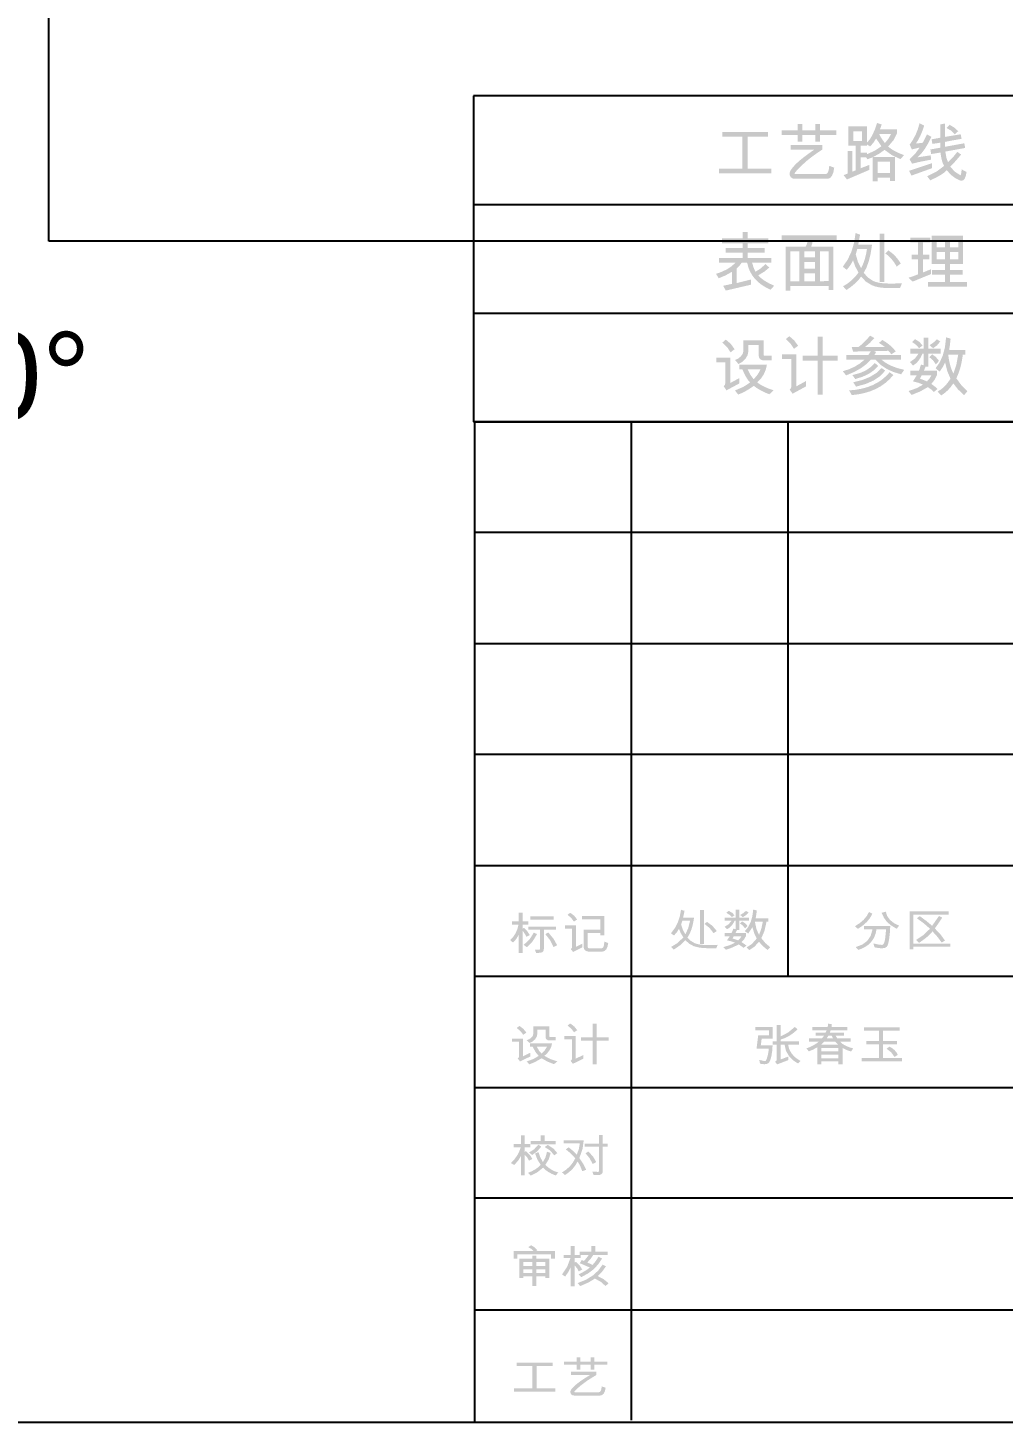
# Model space of a CAD drawing. Extents: x 3 to 592, y 5 to 207.
# Drawn here: x 159.9 to 197.2, y 5.2 to 58.6 of the extents above; entities that cross this region are included whole.
import ezdxf

# ---------------------------------------------------------------- set-up
doc = ezdxf.new("R2010")
doc.units = 0
doc.layers.get('0').update_dxf_attribs({"linetype": 'CONTINUOUS'})
picture_1 = doc.add_image_def('image3.jpg', size_in_pixel=(600, 560))

msp = doc.modelspace()

# ---------------------------------------------------------------- hatches: boundary and pattern name
h = msp.add_hatch(color=7)
h.dxf.hatch_style = 2
h.paths.add_polyline_path([(188.353863, 53.055022), (186.344132, 53.055022), (186.344132, 53.234718), (187.242062, 53.234718), (187.242062, 54.459518), (186.474219, 54.459518), (186.474219, 54.639214), (188.219918, 54.639214), (188.219918, 54.459518), (187.452075, 54.459518), (187.452075, 53.234718), (188.353863, 53.234718)])
h = msp.add_hatch(color=7)
h.paths.add_polyline_path([(190.847561, 54.530625), (190.220278, 54.530625), (190.220278, 54.269349), (190.03507, 54.269349), (190.03507, 54.530625), (189.541732, 54.530625), (189.541732, 54.269349), (189.355973, 54.269349), (189.355973, 54.530625), (188.747982, 54.530625), (188.747982, 54.702053), (189.355973, 54.702053), (189.355973, 54.94569), (189.541732, 54.94569), (189.541732, 54.702053), (190.03507, 54.702053), (190.03507, 54.94569), (190.220278, 54.94569), (190.220278, 54.702053), (190.847561, 54.702053)])
h.paths.add_polyline_path([(190.763225, 53.274405), (190.726862, 53.08856), (190.672412, 52.955941), (190.599979, 52.876445), (190.509666, 52.84997), (189.238012, 52.84997), (189.160153, 52.864715), (189.101311, 52.908398), (189.06438, 52.973166), (189.052253, 53.051163), (189.066722, 53.118558), (189.110131, 53.20006), (189.182478, 53.295722), (189.283763, 53.405595), (189.415237, 53.528283), (189.578181, 53.662392), (189.772648, 53.807973), (189.99869, 53.965078), (189.089736, 53.967834), (189.089736, 54.148633), (190.312331, 54.148633), (190.312331, 53.972795), (190.083723, 53.820651), (189.878318, 53.670936), (189.696167, 53.523598), (189.537322, 53.378585), (189.408226, 53.250221), (189.316078, 53.152862), (189.260828, 53.08651), (189.242422, 53.051163), (189.261715, 53.029666), (190.440213, 53.029666), (190.488574, 53.049518), (190.52696, 53.10911), (190.555322, 53.208492), (190.573607, 53.347717)])
h = msp.add_hatch(color=7)
h.paths.add_polyline_path([(193.437722, 53.755616), (193.297713, 53.604583), (192.979662, 53.748382), (192.689723, 53.957912), (192.478469, 53.807017), (192.244892, 53.681753), (193.094866, 53.681753), (193.094866, 52.762878), (192.90194, 52.762878), (192.90194, 52.89076), (192.430651, 52.89076), (192.430651, 52.755712), (192.237726, 52.755712), (192.237726, 53.677344), (192.160005, 53.643789), (192.032674, 53.597418), (191.985821, 53.666319), (191.773603, 53.666319), (191.773603, 53.251254), (191.974521, 53.331043), (192.107639, 53.380239), (192.107639, 53.190069), (191.250499, 52.824614), (191.118759, 52.989978), (191.271997, 53.046753), (191.271997, 53.91602), (191.457756, 53.91602), (191.457756, 53.123924), (191.588946, 53.175738), (191.588946, 54.118316), (191.306723, 54.118316), (191.306723, 54.852535), (192.013381, 54.852535), (192.013381, 54.22911), (192.12396, 54.359447), (192.225806, 54.529729), (192.318867, 54.740009), (192.403091, 54.990339), (192.576723, 54.928602), (192.55309, 54.846816), (192.514987, 54.748906), (193.165973, 54.748906), (193.165973, 54.595668), (193.032785, 54.328605), (192.826424, 54.084692), (192.94186, 53.994051), (193.082257, 53.908992), (193.247561, 53.829514)])
h.paths.add_polyline_path([(191.827622, 54.299115), (191.827622, 54.671736), (191.492483, 54.671736), (191.492483, 54.299115)])
h.paths.add_polyline_path([(192.942179, 54.568108), (192.480261, 54.568108), (192.564597, 54.409358), (192.701849, 54.217535), (192.83545, 54.380419)])
h.paths.add_polyline_path([(192.569558, 54.094062), (192.36671, 54.393372), (192.252953, 54.217328), (192.136302, 54.089653), (192.013381, 54.16572), (192.013381, 54.118316), (191.773603, 54.118316), (191.773603, 53.847118), (192.013381, 53.847118), (192.013381, 53.788138), (192.318135, 53.926631)])
h.paths.add_polyline_path([(192.90194, 53.071558), (192.90194, 53.500955), (192.430651, 53.500955), (192.430651, 53.071558)])
h = msp.add_hatch(color=7)
h.paths.add_polyline_path([(194.482826, 54.457313), (194.363143, 54.211962), (194.235606, 53.999322), (194.100214, 53.819445), (193.956966, 53.672383), (194.460226, 53.748451), (194.464636, 53.580881), (194.084986, 53.508603), (193.739236, 53.427643), (193.648286, 53.604583), (193.859608, 53.804399), (194.03579, 54.047209), (193.734275, 53.972795), (193.651042, 54.158003), (193.777632, 54.346312), (193.882828, 54.544957), (193.966527, 54.753936), (194.028624, 54.973251), (194.115716, 54.930807), (194.207769, 54.888915), (194.136955, 54.679022), (194.060044, 54.494245), (193.976931, 54.334685), (193.887513, 54.200447), (193.996241, 54.211092), (194.076856, 54.219877), (194.129359, 54.226802), (194.15375, 54.231866), (194.250006, 54.415903), (194.311949, 54.551571)])
h.paths.add_polyline_path([(195.831098, 53.106836), (195.798783, 52.959661), (195.757787, 52.855482), (195.705215, 52.79347), (195.638173, 52.772799), (195.542951, 52.798775), (195.395638, 52.876428), (195.227931, 53.003414), (195.072626, 53.177943), (194.969695, 53.084288), (194.829609, 52.988462), (194.652419, 52.890363), (194.438177, 52.789887), (194.322422, 52.948637), (194.678783, 53.122683), (194.968998, 53.340551), (194.922584, 53.43958), (194.884179, 53.558143), (194.853733, 53.696343), (194.831194, 53.854284), (194.47566, 53.797509), (194.445343, 53.972795), (194.820721, 54.040043), (194.820721, 54.231866), (194.522513, 54.186115), (194.489992, 54.360851), (194.820721, 54.422036), (194.820721, 54.931359), (194.941781, 54.954234), (195.008685, 54.96388), (195.008685, 54.455109), (195.604549, 54.553776), (195.638173, 54.380143), (195.298004, 54.320199), (195.008685, 54.264388), (195.008685, 54.076424), (195.744006, 54.209818), (195.776528, 54.030673), (195.015851, 53.891766), (195.060982, 53.651161), (195.117275, 53.486623), (195.319364, 53.685819), (195.475565, 53.87964), (195.621085, 53.778216), (195.490542, 53.623497), (195.377517, 53.495029), (195.281959, 53.392813), (195.203815, 53.316849), (195.376759, 53.122614), (195.601793, 52.980056), (195.629491, 53.080998), (195.643134, 53.210464)])
h.paths.add_polyline_path([(195.510291, 54.674492), (195.381307, 54.551571), (195.234615, 54.695025), (195.067665, 54.794657), (195.17846, 54.919232), (195.353677, 54.815052)])
h.paths.add_polyline_path([(194.51204, 53.257318), (193.722149, 52.972891), (193.704441, 53.005481), (193.676398, 53.055022), (193.625686, 53.153689), (194.51204, 53.449141)])
h = msp.add_hatch(color=7)
h.dxf.hatch_style = 2
h.paths.add_polyline_path([(188.462453, 48.752654), (188.323546, 48.599416), (188.14423, 48.686983), (187.984144, 48.78639), (187.843295, 48.897644), (187.721688, 49.020751), (187.619331, 49.155718), (187.53623, 49.302552), (187.472391, 49.461258), (187.427821, 49.631843), (187.21836, 49.631843), (187.139812, 49.525527), (187.029844, 49.414664), (187.029844, 48.856283), (187.572791, 48.990228), (187.572791, 48.792342), (186.610369, 48.566895), (186.508946, 48.750449), (186.84188, 48.823761), (186.84188, 49.283474), (186.580673, 49.138298), (186.338069, 49.039837), (186.236645, 49.207407), (186.46062, 49.287212), (186.658807, 49.384485), (186.83126, 49.499327), (186.97803, 49.631843), (186.344132, 49.631843), (186.344132, 49.812641), (187.256945, 49.812641), (187.256945, 50.014937), (186.605408, 50.014937), (186.605408, 50.194633), (187.256945, 50.194633), (187.256945, 50.383149), (186.459887, 50.383149), (186.459887, 50.562294), (187.256945, 50.562294), (187.256945, 50.814751), (187.452075, 50.814751), (187.452075, 50.562294), (188.237006, 50.562294), (188.237006, 50.383149), (187.452075, 50.383149), (187.452075, 50.194633), (188.096997, 50.194633), (188.096997, 50.014937), (187.452075, 50.014937), (187.452075, 49.812641), (188.351658, 49.812641), (188.351658, 49.631843), (187.61744, 49.631843), (187.67766, 49.439193), (187.748629, 49.287884), (187.936455, 49.409427), (188.133377, 49.582233), (188.274488, 49.44939), (188.091071, 49.296841), (187.852257, 49.148427), (187.958607, 49.044032), (188.095757, 48.943306), (188.263705, 48.846197)])
h = msp.add_hatch(color=7)
h.paths.add_polyline_path([(193.356693, 48.849117), (193.281728, 48.661152), (192.872175, 48.661152), (192.674133, 48.668077), (192.496659, 48.688851), (192.339649, 48.723474), (192.202999, 48.771947), (191.973969, 48.910164), (191.792895, 49.103778), (191.688733, 48.970522), (191.559869, 48.84016), (191.406407, 48.712484), (191.228451, 48.58729), (191.099466, 48.733362), (191.264848, 48.831452), (191.418758, 48.951298), (191.561299, 49.092952), (191.692574, 49.256465), (191.570549, 49.484599), (191.48201, 49.725549), (191.385685, 49.544337), (191.240578, 49.360645), (191.092301, 49.48081), (191.278758, 49.754385), (191.422272, 50.060826), (191.522895, 50.400133), (191.580677, 50.772307), (191.752105, 50.708366), (191.682101, 50.330784), (192.211268, 50.330784), (192.158446, 49.990227), (192.087589, 49.696128), (191.998645, 49.448434), (191.891563, 49.247094), (192.054516, 49.065951), (192.247648, 48.937311), (192.367744, 48.892456), (192.519673, 48.860417), (192.703434, 48.841193), (192.919028, 48.834785), (193.107475, 48.83823)])
h.paths.add_polyline_path([(192.016137, 50.162112), (191.645721, 50.162112), (191.620907, 50.076122), (191.602657, 50.013284), (191.590918, 49.973596), (191.585638, 49.95706), (191.667907, 49.673115), (191.79069, 49.42183), (191.866457, 49.580984), (191.929252, 49.757451), (191.979129, 49.951177)])
h.paths.add_polyline_path([(192.685313, 48.900931), (192.496797, 48.900931), (192.496797, 50.75081), (192.685313, 50.75081)])
h.paths.add_polyline_path([(193.30984, 49.605384), (193.156602, 49.48577), (193.059846, 49.641618), (192.954719, 49.77757), (192.841117, 49.893575), (192.718937, 49.989581), (192.83359, 50.108093), (192.972496, 50.0066), (193.098173, 49.888984), (193.210621, 49.755246)])
h = msp.add_hatch(color=7)
h.paths.add_polyline_path([(190.859688, 50.508275), (189.94908, 50.508275), (189.914698, 50.355726), (189.879076, 50.253613), (190.731806, 50.253613), (190.731806, 48.58288), (190.543841, 48.58288), (190.543841, 48.747693), (189.086979, 48.747693), (189.086979, 48.561934), (188.899015, 48.561934), (188.899015, 50.253613), (189.671819, 50.253613), (189.720601, 50.365234), (189.756155, 50.508275), (188.747982, 50.508275), (188.747982, 50.689073), (190.859688, 50.689073)])
h.paths.add_polyline_path([(190.543841, 48.930145), (190.543841, 50.074468), (190.218073, 50.074468), (190.218073, 48.925185)])
h.paths.add_polyline_path([(190.030109, 49.841304), (190.030109, 50.074468), (189.615044, 50.074468), (189.615044, 49.841304)])
h.paths.add_polyline_path([(189.428182, 48.927389), (189.428182, 50.074468), (189.086979, 50.074468), (189.086979, 48.927389)])
h.paths.add_polyline_path([(190.030109, 49.407498), (190.030109, 49.661608), (189.615044, 49.661608), (189.615044, 49.407498)])
h.paths.add_polyline_path([(190.030109, 48.927389), (190.030109, 49.226699), (189.615044, 49.226699), (189.615044, 48.927389)])
h = msp.add_hatch(color=7)
h.paths.add_polyline_path([(195.850391, 48.712967), (194.351637, 48.712967), (194.351637, 48.893765), (195.003724, 48.893765), (195.003724, 49.174885), (194.509284, 49.174885), (194.509284, 49.355684), (195.003724, 49.355684), (195.003724, 49.587194), (194.492748, 49.587194), (194.492748, 50.666474), (195.699358, 50.666474), (195.699358, 49.587194), (195.191689, 49.587194), (195.191689, 49.355684), (195.682821, 49.355684), (195.682821, 49.174885), (195.191689, 49.174885), (195.191689, 48.893765), (195.850391, 48.893765)])
h.paths.add_polyline_path([(195.519662, 50.486777), (195.191689, 50.486777), (195.191689, 50.227155), (195.515252, 50.227155)])
h.paths.add_polyline_path([(195.003724, 50.227155), (195.003724, 50.486777), (194.680712, 50.486777), (194.680712, 50.227155)])
h.paths.add_polyline_path([(195.512496, 49.767993), (195.512496, 50.046356), (195.191689, 50.046356), (195.191689, 49.767993)])
h.paths.add_polyline_path([(195.003724, 49.767993), (195.003724, 50.046356), (194.680712, 50.046356), (194.680712, 49.767993)])
h.paths.add_polyline_path([(194.464636, 49.197485), (193.766797, 48.910853), (193.604189, 49.05913), (193.760045, 49.109911), (193.976259, 49.189217), (193.976259, 49.758071), (193.72711, 49.758071), (193.72711, 49.937767), (193.976259, 49.937767), (193.976259, 50.418978), (193.6775, 50.418978), (193.6775, 50.599777), (194.443138, 50.599777), (194.443138, 50.418978), (194.164775, 50.418978), (194.164775, 49.937767), (194.408412, 49.937767), (194.408412, 49.758071), (194.164775, 49.758071), (194.164775, 49.261426), (194.34013, 49.333773), (194.464636, 49.382142)])
h = msp.add_hatch(color=7)
h.paths.add_polyline_path([(186.948264, 46.32314), (186.79227, 46.201321), (186.666938, 46.394315), (186.47918, 46.577801), (186.610369, 46.688595), (186.79668, 46.529019)])
h.paths.add_polyline_path([(188.363785, 45.892641), (188.052348, 45.892641), (187.977176, 45.905939), (187.918954, 45.946109), (187.881747, 46.006053), (187.869345, 46.0784), (187.869345, 46.481339), (187.474675, 46.481339), (187.474675, 46.250931), (187.447527, 46.099691), (187.366637, 45.957133), (187.245231, 45.836899), (187.096541, 45.752632), (186.963698, 45.908626), (187.073735, 45.957477), (187.162687, 46.024932), (187.226766, 46.098451), (187.263559, 46.166595), (187.280923, 46.242938), (187.28671, 46.342432), (187.28671, 46.661035), (188.057309, 46.661035), (188.057309, 46.102654), (188.067231, 46.080605), (188.096997, 46.073439), (188.363785, 46.073439)])
h.paths.add_polyline_path([(187.129063, 45.011247), (186.636828, 44.74501), (186.528238, 44.902658), (186.576125, 44.957986), (186.592179, 45.021169), (186.592179, 45.819329), (186.242709, 45.819329), (186.242709, 45.999025), (186.780144, 45.999025), (186.780144, 45.025579), (187.129063, 45.214095)])
h.paths.add_polyline_path([(188.444262, 44.747215), (188.276693, 44.593977), (188.099357, 44.668013), (187.941141, 44.746388), (187.802148, 44.829312), (187.682483, 44.91699), (187.521054, 44.805446), (187.367532, 44.712971), (187.221968, 44.63941), (187.084414, 44.584607), (186.961493, 44.740049), (187.284712, 44.8793), (187.541372, 45.043769), (187.466854, 45.132765), (187.39213, 45.24765), (187.317199, 45.388477), (187.242062, 45.555297), (187.126307, 45.555297), (187.126307, 45.734993), (188.187396, 45.734993), (188.142352, 45.540483), (188.065164, 45.361269), (187.955937, 45.197351), (187.814775, 45.04873), (187.94003, 44.961621), (188.08673, 44.882263), (188.254825, 44.81076)])
h.paths.add_polyline_path([(187.943759, 45.555297), (187.444909, 45.555297), (187.561491, 45.324131), (187.679727, 45.169446), (187.835514, 45.35555)])
h = msp.add_hatch(color=7)
h.paths.add_polyline_path([(189.379124, 46.453227), (189.22313, 46.335266), (189.098004, 46.524678), (188.908386, 46.707888), (189.042331, 46.821438), (189.229951, 46.657796)])
h.paths.add_polyline_path([(190.89221, 45.88768), (190.316741, 45.88768), (190.316741, 44.584607), (190.128776, 44.584607), (190.128776, 45.88768), (189.553859, 45.88768), (189.553859, 46.06903), (190.128776, 46.06903), (190.128776, 46.802146), (190.316741, 46.802146), (190.316741, 46.06903), (190.89221, 46.06903)])
h.paths.add_polyline_path([(189.678985, 44.895492), (189.168008, 44.616026), (189.056663, 44.774776), (189.10579, 44.82852), (189.122257, 44.890531), (189.122257, 45.949416), (188.761762, 45.949416), (188.761762, 46.130214), (189.309119, 46.130214), (189.309119, 44.897697), (189.678985, 45.100544)])
h = msp.add_hatch(color=7)
h.paths.add_polyline_path([(193.443785, 45.529941), (193.324171, 45.359615), (193.026007, 45.448413), (192.762414, 45.571007), (192.533444, 45.7275), (192.33915, 45.917997), (192.159453, 45.917997), (191.990058, 45.745604), (191.776221, 45.588094), (191.517942, 45.445467), (191.215222, 45.317723), (191.092301, 45.478127), (191.328858, 45.553368), (191.545675, 45.65176), (191.742649, 45.773303), (191.919675, 45.917997), (191.225144, 45.917997), (191.225144, 46.097693), (192.067952, 46.097693), (192.168824, 46.24597), (191.484215, 46.228882), (191.429644, 46.411334), (191.692574, 46.408578), (191.792525, 46.484646), (191.899762, 46.582211), (192.014337, 46.701273), (192.136302, 46.841833), (192.301667, 46.745371), (192.117285, 46.555546), (191.936211, 46.404168), (192.694683, 46.411334), (192.669663, 46.431901), (192.625161, 46.463837), (192.561126, 46.507142), (192.477505, 46.561816), (192.600977, 46.678674), (192.760149, 46.577276), (192.899529, 46.469832), (193.019168, 46.35629), (193.119119, 46.236599), (192.949345, 46.125253), (192.903732, 46.187196), (192.835795, 46.260301), (192.28017, 46.243765), (192.36671, 46.191951), (192.292296, 46.097693), (193.31921, 46.097693), (193.31921, 45.917997), (192.573967, 45.917997), (192.734061, 45.796436), (192.932395, 45.691309), (193.16897, 45.602512)])
h.paths.add_polyline_path([(192.447739, 45.680423), (192.284243, 45.515153), (192.083179, 45.376496), (191.844598, 45.264402), (191.568551, 45.178817), (191.457756, 45.32985), (191.75121, 45.4095), (191.966528, 45.50238), (192.142572, 45.624268), (192.319857, 45.791217)])
h.paths.add_polyline_path([(192.713976, 45.498522), (192.528148, 45.296674), (192.280721, 45.127692), (191.971696, 44.991576), (191.601072, 44.888326), (191.490278, 45.053691), (191.836726, 45.140594), (192.133615, 45.260672), (192.380999, 45.413824), (192.578928, 45.599945)])
h.paths.add_polyline_path([(193.025413, 45.332055), (192.881208, 45.170667), (192.721443, 45.027973), (192.54611, 44.903961), (192.355204, 44.798616), (192.148717, 44.711927), (191.926642, 44.64388), (191.688975, 44.594462), (191.435708, 44.563661), (191.332079, 44.742254), (191.580799, 44.765973), (191.813919, 44.807771), (192.031446, 44.867644), (192.233385, 44.945584), (192.419744, 45.041585), (192.59053, 45.15564), (192.745747, 45.287743), (192.885404, 45.437888)])
h = msp.add_hatch(color=7)
h.paths.add_polyline_path([(195.86362, 44.714694), (195.736841, 44.561456), (195.502919, 44.780564), (195.322327, 45.011247), (195.222402, 44.870782), (195.111211, 44.747009), (194.988859, 44.639875), (194.855447, 44.549329), (194.721502, 44.700362), (194.856274, 44.782846), (194.983605, 44.892254), (195.103494, 45.028637), (195.215942, 45.192046), (195.093503, 45.477782), (195.008685, 45.809407), (194.911051, 45.625715), (194.801428, 45.461039), (194.643229, 45.591126), (194.802694, 45.817271), (194.92304, 46.089769), (195.004215, 46.408673), (195.046168, 46.774034), (195.218698, 46.724976), (195.191413, 46.473759), (195.164128, 46.292823), (195.781489, 46.292823), (195.781489, 46.115883), (195.685026, 46.113127), (195.675656, 46.035957), (195.636674, 45.802388), (195.584154, 45.586234), (195.517991, 45.387547), (195.438082, 45.206378), (195.631627, 44.940485)])
h.paths.add_polyline_path([(195.510291, 46.113127), (195.126645, 46.113127), (195.157134, 45.905077), (195.200646, 45.714185), (195.25718, 45.540449), (195.326736, 45.383869), (195.439598, 45.732375)])
h.paths.add_polyline_path([(194.843321, 46.156673), (194.369827, 46.156673), (194.369827, 45.649003), (194.257379, 45.649003), (194.240705, 45.604011), (194.193438, 45.495766), (194.700005, 45.495766), (194.700005, 45.332055), (194.613671, 45.159524), (194.480621, 44.991955), (194.62497, 44.883297), (194.719297, 44.79903), (194.577084, 44.681069), (194.464567, 44.787316), (194.346676, 44.867931), (194.049915, 44.701258), (193.72711, 44.569724), (193.604189, 44.719655), (193.91845, 44.827141), (194.166979, 44.964394), (193.993071, 45.032469), (193.776168, 45.090622), (193.86512, 45.229873), (193.917279, 45.314967), (193.672539, 45.314967), (193.672539, 45.495766), (194.003269, 45.495766), (194.037168, 45.580102), (194.082644, 45.732237), (194.191233, 45.705779), (194.191233, 46.156673), (194.14438, 46.156673), (194.07441, 46.005666), (193.990177, 45.878378), (193.891682, 45.774758), (193.778924, 45.694754), (193.663169, 45.8287), (193.853751, 45.966021), (193.995552, 46.156673), (193.672539, 46.156673), (193.672539, 46.337471), (194.191233, 46.337471), (194.191233, 46.764663), (194.369827, 46.764663), (194.369827, 46.337471), (194.843321, 46.337471)])
h.paths.add_polyline_path([(194.480621, 45.314967), (194.110204, 45.314967), (194.070379, 45.241311), (194.042956, 45.192046), (194.063024, 45.186861), (194.115027, 45.16793), (194.199071, 45.13515), (194.315256, 45.088418), (194.415715, 45.203759)])
h.paths.add_polyline_path([(194.14438, 46.460392), (194.011537, 46.361725), (193.902327, 46.484232), (193.74971, 46.594338), (193.856094, 46.705683), (194.027522, 46.599574)])
h.paths.add_polyline_path([(194.822926, 46.616386), (194.698489, 46.467558), (194.546767, 46.356764), (194.412821, 46.476378), (194.576188, 46.586758), (194.692839, 46.702927)])
h.paths.add_polyline_path([(194.776072, 45.873348), (194.653151, 45.742159), (194.543873, 45.897533), (194.400695, 46.01942), (194.514245, 46.123049), (194.6526, 46.024243)])
h = msp.add_hatch(color=7)
h.paths.add_polyline_path([(179.107394, 23.876454), (178.978409, 23.811962), (178.916329, 23.922618), (178.833991, 24.039063), (178.829581, 23.195152), (178.680753, 23.195152), (178.680753, 23.899054), (178.597382, 23.741268), (178.463023, 23.589271), (178.353331, 23.682977), (178.468363, 23.805123), (178.559624, 23.944943), (178.627113, 24.102332), (178.670831, 24.277188), (178.425541, 24.277188), (178.425541, 24.403967), (178.680753, 24.403967), (178.680753, 24.730286), (178.829581, 24.730286), (178.829581, 24.403967), (179.052824, 24.403967), (179.052824, 24.277188), (178.829581, 24.277188), (178.829581, 24.125052), (178.886357, 24.156471), (179.011758, 24.021217)])
h.paths.add_polyline_path([(180.018001, 24.474523), (179.129442, 24.474523), (179.129442, 24.593585), (180.018001, 24.593585)])
h.paths.add_polyline_path([(180.10785, 24.082057), (179.64538, 24.082057), (179.64538, 23.404614), (179.641246, 23.32517), (179.628843, 23.273425), (179.583093, 23.219957), (179.55747, 23.212412), (179.510401, 23.20466), (179.441938, 23.196702), (179.352133, 23.188537), (179.298114, 23.321931), (179.462928, 23.314766), (179.487732, 23.32765), (179.496001, 23.36658), (179.496001, 24.082057), (179.043453, 24.082057), (179.043453, 24.20112), (180.10785, 24.20112)])
h.paths.add_polyline_path([(180.154703, 23.487296), (180.014143, 23.420599), (179.888052, 23.672918), (179.69995, 23.914488), (179.816257, 23.978429), (180.018139, 23.728315)])
h.paths.add_polyline_path([(179.38245, 23.916142), (179.213434, 23.637433), (178.992741, 23.414536), (178.870922, 23.501628), (179.101262, 23.722252), (179.26008, 23.973468)])
h = msp.add_hatch(color=7)
h.paths.add_polyline_path([(180.918831, 24.47783), (180.794808, 24.395148), (180.695727, 24.52992), (180.547863, 24.656424), (180.655902, 24.73194), (180.803076, 24.619561)])
h.paths.add_polyline_path([(182.108354, 23.574388), (182.080026, 23.42978), (182.030564, 23.326617), (181.959913, 23.264795), (181.868024, 23.24421), (181.36752, 23.24421), (181.294416, 23.256061), (181.229165, 23.291063), (181.182794, 23.343911), (181.167429, 23.407921), (181.167429, 24.083711), (181.802981, 24.083711), (181.802981, 24.486649), (181.101283, 24.486649), (181.101283, 24.612878), (181.958423, 24.612878), (181.958423, 23.862674), (181.802981, 23.862674), (181.802981, 23.958034), (181.322321, 23.958034), (181.322321, 23.427214), (181.338995, 23.384081), (181.389569, 23.369887), (181.857551, 23.369887), (181.898272, 23.385924), (181.928658, 23.434104), (181.948708, 23.51453), (181.958423, 23.627305)])
h.paths.add_polyline_path([(181.12223, 23.411228), (180.762286, 23.231532), (180.67354, 23.341775), (180.712263, 23.380774), (180.725355, 23.42556), (180.725355, 24.125052), (180.448645, 24.125052), (180.448645, 24.251832), (180.873632, 24.251832), (180.873632, 23.428867), (181.12223, 23.554544)])
h = msp.add_hatch(color=7)
h.paths.add_polyline_path([(186.302592, 23.504929), (186.243061, 23.373188), (185.918395, 23.373188), (185.621083, 23.392549), (185.388677, 23.450358), (185.207189, 23.547234), (185.062909, 23.682971), (184.878458, 23.498452), (184.615873, 23.321374), (184.513898, 23.423349), (184.766906, 23.576242), (184.983534, 23.789907), (184.886796, 23.949621), (184.816516, 24.118431), (184.740241, 23.991583), (184.625244, 23.862667), (184.508386, 23.947003), (184.655888, 24.138637), (184.769387, 24.353111), (184.848986, 24.59053), (184.894788, 24.850996), (185.030387, 24.806348), (184.974714, 24.541764), (185.39474, 24.541764), (185.352883, 24.303416), (185.296762, 24.097623), (185.226379, 23.924283), (185.141733, 23.783292), (185.270855, 23.656099), (185.423955, 23.566113), (185.518928, 23.534686), (185.639273, 23.512301), (185.784941, 23.498908), (185.955878, 23.494455), (186.10505, 23.497005)])
h.paths.add_polyline_path([(185.2404, 24.423804), (184.946602, 24.423804), (184.912289, 24.319487), (184.898647, 24.280488), (184.964241, 24.081293), (185.061255, 23.905662), (185.171292, 24.140549)])
h.paths.add_polyline_path([(185.770118, 23.540758), (185.62129, 23.540758), (185.62129, 24.835562), (185.770118, 24.835562)])
h.paths.add_polyline_path([(186.265661, 24.034095), (186.143842, 23.95031), (185.983921, 24.154398), (185.797128, 24.303088), (185.888078, 24.385771), (186.097747, 24.232464)])
h = msp.add_hatch(color=7)
h.paths.add_polyline_path([(188.308529, 23.414529), (188.208208, 23.307042), (188.022586, 23.460487), (187.879132, 23.621786), (187.712045, 23.436922), (187.509818, 23.298774), (187.403434, 23.404056), (187.61138, 23.538484), (187.795348, 23.748566), (187.697851, 23.948519), (187.630534, 24.180718), (187.466823, 23.937081), (187.341146, 24.028032), (187.467452, 24.186386), (187.562804, 24.377089), (187.627253, 24.600245), (187.660851, 24.855957), (187.797552, 24.821231), (187.776055, 24.6456), (187.754558, 24.519165), (188.243486, 24.519165), (188.243486, 24.395141), (188.166867, 24.393488), (188.15915, 24.339468), (188.086803, 24.02438), (187.970634, 23.758488), (188.124492, 23.572452)])
h.paths.add_polyline_path([(188.028512, 24.393488), (187.724241, 24.393488), (187.782945, 24.11409), (187.882991, 23.883062), (187.972288, 24.126906)])
h.paths.add_polyline_path([(187.499896, 24.423804), (187.124519, 24.423804), (187.124519, 24.068271), (187.035222, 24.068271), (187.022337, 24.03692), (186.985061, 23.961335), (187.386346, 23.961335), (187.386346, 23.846682), (187.317857, 23.725966), (187.212162, 23.608557), (187.326608, 23.532558), (187.40178, 23.473509), (187.288781, 23.390827), (187.106329, 23.521465), (186.871029, 23.404883), (186.614644, 23.313106), (186.517631, 23.417836), (186.766435, 23.493008), (186.963564, 23.589264), (186.825829, 23.636876), (186.653781, 23.677459), (186.724612, 23.775024), (186.765677, 23.834555), (186.572201, 23.834555), (186.572201, 23.961335), (186.834028, 23.961335), (186.8609, 24.020039), (186.896867, 24.126699), (186.982856, 24.107958), (186.982856, 24.423804), (186.945374, 24.423804), (186.89008, 24.318066), (186.823417, 24.229019), (186.745386, 24.156611), (186.655986, 24.100792), (186.563933, 24.194499), (186.715586, 24.290341), (186.827965, 24.423804), (186.572201, 24.423804), (186.572201, 24.550584), (186.982856, 24.550584), (186.982856, 24.849343), (187.124519, 24.849343), (187.124519, 24.550584), (187.499896, 24.550584)])
h.paths.add_polyline_path([(187.212162, 23.834555), (186.918915, 23.834555), (186.865447, 23.748566), (186.881381, 23.744948), (186.922636, 23.731616), (186.989316, 23.708568), (187.081524, 23.675805), (187.160899, 23.756834)])
h.paths.add_polyline_path([(186.945374, 24.636573), (186.840643, 24.56712), (186.754171, 24.653041), (186.633386, 24.73028), (186.717171, 24.808001), (186.852769, 24.733656)])
h.paths.add_polyline_path([(187.48336, 24.745163), (187.384968, 24.641259), (187.265079, 24.563813), (187.158694, 24.647598), (187.288092, 24.724492), (187.380283, 24.806348)])
h.paths.add_polyline_path([(187.446428, 24.225367), (187.348863, 24.133314), (187.26246, 24.24211), (187.148772, 24.327342), (187.23862, 24.400102), (187.348519, 24.330925)])
h = msp.add_hatch(color=7)
h.paths.add_polyline_path([(193.247853, 24.239791), (193.154698, 24.117972), (192.935314, 24.249919), (192.780423, 24.383107), (192.667906, 24.53724), (192.576473, 24.733128), (192.739633, 24.77447), (192.787175, 24.611517), (192.895076, 24.461379), (193.052034, 24.334049)])
h.paths.add_polyline_path([(192.221491, 24.696748), (192.136535, 24.537688), (192.016439, 24.38793), (191.861203, 24.247473), (191.670827, 24.116319), (191.553969, 24.21664), (191.737412, 24.333825), (191.88835, 24.463722), (192.006732, 24.606228), (192.092506, 24.76124)])
h.paths.add_polyline_path([(192.907754, 24.219947), (192.892389, 23.964183), (192.864208, 23.723302), (192.845501, 23.617572), (192.824107, 23.533546), (192.800026, 23.471224), (192.773257, 23.430607), (192.70091, 23.385958), (192.596317, 23.371075), (192.466506, 23.38017), (192.306929, 23.407456), (192.262281, 23.558489), (192.459891, 23.515356), (192.59301, 23.501162), (192.642137, 23.526036), (192.681755, 23.600932), (192.698895, 23.669248), (192.715517, 23.774152), (192.73152, 23.915642), (192.746799, 24.093719), (192.380792, 24.093719), (192.352113, 23.951427), (192.306593, 23.821789), (192.24424, 23.704799), (192.16506, 23.60045), (192.069059, 23.508736), (191.956244, 23.429651), (191.826621, 23.363187), (191.680197, 23.309339), (191.587042, 23.420134), (191.837259, 23.513677), (192.027325, 23.657087), (192.15724, 23.850417), (192.227003, 24.093719), (191.900683, 24.093719), (191.900683, 24.219947)])
h = msp.add_hatch(color=7)
h.paths.add_polyline_path([(195.205202, 23.428402), (193.797398, 23.428402), (193.797398, 23.329734), (193.649672, 23.329734), (193.649672, 24.78384), (195.14071, 24.78384), (195.14071, 24.659266), (193.797398, 24.659266), (193.797398, 23.552425), (195.205202, 23.552425)])
h.paths.add_polyline_path([(195.003457, 23.667078), (194.875024, 23.591562), (194.71965, 23.805846), (194.526656, 24.019305), (194.429203, 23.910052), (194.310511, 23.800541), (194.170631, 23.69072), (194.009616, 23.580537), (193.894412, 23.69078), (194.194893, 23.891147), (194.427988, 24.121279), (194.198821, 24.322955), (193.927485, 24.522564), (194.038279, 24.604144), (194.304103, 24.409014), (194.509568, 24.233727), (194.7736, 24.609105), (194.897624, 24.548471), (194.856989, 24.48099), (194.7962, 24.389377), (194.715154, 24.273682), (194.613748, 24.133957), (194.835061, 23.900724)])
h = msp.add_hatch(color=7)
h.paths.add_polyline_path([(178.976549, 20.143351), (178.852526, 20.058464), (178.753031, 20.193236), (178.603928, 20.321393), (178.708659, 20.399115), (178.856246, 20.287356)])
h.paths.add_polyline_path([(180.098272, 19.842387), (179.851879, 19.842387), (179.792623, 19.85162), (179.746597, 19.87987), (179.716831, 19.921625), (179.706909, 19.972474), (179.706909, 20.254145), (179.393819, 20.254145), (179.393819, 20.092639), (179.372391, 19.986737), (179.308381, 19.887036), (179.211918, 19.803044), (179.093958, 19.744271), (178.988676, 19.853412), (179.075975, 19.887311), (179.146323, 19.93444), (179.197518, 19.986117), (179.226801, 20.033659), (179.244991, 20.157131), (179.244991, 20.379822), (179.856289, 20.379822), (179.856289, 19.989011), (179.887157, 19.968616), (180.098272, 19.968616)])
h.paths.add_polyline_path([(179.119314, 19.225026), (178.729605, 19.038716), (178.643615, 19.14951), (178.68158, 19.187957), (178.694327, 19.232192), (178.694327, 19.790573), (178.417066, 19.790573), (178.417066, 19.91625), (178.843155, 19.91625), (178.843155, 19.235499), (179.119314, 19.36724)])
h.paths.add_polyline_path([(180.162764, 19.040369), (180.029922, 18.933433), (179.763822, 19.040231), (179.558081, 19.159432), (179.308932, 19.016185), (179.084587, 18.926268), (178.987022, 19.035408), (179.243337, 19.132904), (179.446736, 19.248177), (179.328569, 19.390666), (179.209162, 19.605916), (179.11766, 19.605916), (179.11766, 19.731593), (179.959366, 19.731593), (179.923511, 19.595495), (179.862283, 19.470041), (179.775734, 19.355337), (179.663915, 19.251485), (179.879233, 19.134971)])
h.paths.add_polyline_path([(179.766441, 19.605916), (179.370117, 19.605916), (179.462652, 19.443997), (179.556428, 19.335821), (179.680038, 19.466114)])
h = msp.add_hatch(color=7)
h.paths.add_polyline_path([(180.922895, 20.234853), (180.799422, 20.15217), (180.700066, 20.284807), (180.550273, 20.412895), (180.656106, 20.49227), (180.804797, 20.377824)])
h.paths.add_polyline_path([(182.122339, 19.83908), (181.666484, 19.83908), (181.666484, 18.926268), (181.517105, 18.926268), (181.517105, 19.83908), (181.061801, 19.83908), (181.061801, 19.965308), (181.517105, 19.965308), (181.517105, 20.47849), (181.666484, 20.47849), (181.666484, 19.965308), (182.122339, 19.965308)])
h.paths.add_polyline_path([(181.16102, 19.143998), (180.755325, 18.948316), (180.667682, 19.059662), (180.706405, 19.097282), (180.719496, 19.14069), (180.719496, 19.882075), (180.433415, 19.882075), (180.433415, 20.008303), (180.867222, 20.008303), (180.867222, 19.145651), (181.16102, 19.287865)])
h = msp.add_hatch(color=7)
h.paths.add_polyline_path([(189.472596, 19.051945), (189.375031, 18.959341), (189.193544, 19.075509), (189.032727, 19.238807), (188.91456, 19.442619), (188.861299, 19.68033), (188.709163, 19.68033), (188.709163, 19.111476), (189.00682, 19.22668), (189.00682, 19.089979), (188.579628, 18.926268), (188.491433, 19.024935), (188.543041, 19.054356), (188.560335, 19.093286), (188.560335, 19.68033), (188.401585, 19.68033), (188.401585, 19.806007), (188.560335, 19.806007), (188.560335, 20.42888), (188.709163, 20.42888), (188.709163, 19.998381), (188.994417, 20.144798), (189.253213, 20.359427), (189.359046, 20.267374), (189.201536, 20.12877), (189.040719, 20.017192), (188.876595, 19.932589), (188.709163, 19.874909), (188.709163, 19.806007), (189.416372, 19.806007), (189.416372, 19.68033), (188.997449, 19.68033), (189.039832, 19.50091), (189.133117, 19.336372), (189.277354, 19.186717)])
h.paths.add_polyline_path([(188.401585, 19.657179), (188.390354, 19.457846), (188.359693, 19.254792), (188.314975, 19.086396), (188.26323, 18.99076), (188.19295, 18.945836), (188.094558, 18.930677), (188.018559, 18.936327), (187.921477, 18.952726), (187.892813, 19.096042), (187.937531, 19.086465), (188.004159, 19.070686), (188.072096, 19.056561), (188.121017, 19.051945), (188.138673, 19.062401), (188.158499, 19.093837), (188.180393, 19.146358), (188.20425, 19.220065), (188.241733, 19.381778), (188.254411, 19.531502), (187.788634, 19.531502), (187.851472, 20.034762), (188.259372, 20.034762), (188.259372, 20.234853), (187.747293, 20.234853), (187.747293, 20.361081), (188.399932, 20.361081), (188.399932, 19.907982), (187.984315, 19.907982), (187.951242, 19.657179)])
h = msp.add_hatch(color=7)
h.paths.add_polyline_path([(191.487336, 19.534809), (191.406858, 19.416849), (191.251485, 19.46763), (191.084949, 19.553551), (191.084949, 18.929575), (190.922891, 18.929575), (190.922891, 19.035408), (190.266945, 19.035408), (190.266945, 18.924614), (190.112054, 18.924614), (190.112054, 19.579458), (189.952821, 19.490643), (189.794002, 19.42622), (189.691476, 19.531502), (189.848159, 19.597949), (189.980038, 19.664138), (190.087111, 19.730017), (190.16938, 19.795534), (189.795656, 19.795534), (189.795656, 19.921762), (190.294506, 19.921762), (190.369471, 20.018776), (190.057483, 20.018776), (190.057483, 20.145005), (190.433412, 20.145005), (190.474202, 20.226033), (189.922436, 20.226033), (189.922436, 20.352262), (190.506173, 20.352262), (190.519264, 20.407383), (190.531528, 20.487309), (190.674293, 20.459197), (190.656654, 20.352262), (191.260235, 20.352262), (191.260235, 20.226033), (190.625235, 20.226033), (190.610352, 20.185243), (190.595469, 20.145005), (191.131802, 20.145005), (191.131802, 20.018776), (190.821468, 20.018776), (190.877692, 19.921762), (191.390873, 19.921762), (191.390873, 19.795534), (190.98573, 19.795534), (191.066121, 19.719372), (191.176588, 19.650496), (191.317027, 19.588958)])
h.paths.add_polyline_path([(190.717288, 19.921762), (190.687453, 19.978744), (190.670435, 20.018776), (190.535387, 20.018776), (190.476407, 19.921762)])
h.paths.add_polyline_path([(190.911316, 19.678676), (190.84641, 19.742273), (190.805482, 19.79388), (190.377188, 19.79388), (190.30429, 19.721189), (190.257023, 19.678676)])
h.paths.add_polyline_path([(190.922891, 19.429527), (190.922891, 19.551897), (190.266945, 19.551897), (190.266945, 19.429527)])
h.paths.add_polyline_path([(190.922891, 19.161085), (190.922891, 19.302748), (190.266945, 19.302748), (190.266945, 19.161085)])
h = msp.add_hatch(color=7)
h.paths.add_polyline_path([(193.358759, 19.040369), (191.810395, 19.040369), (191.810395, 19.167149), (192.481224, 19.167149), (192.481224, 19.688598), (191.987887, 19.688598), (191.987887, 19.815378), (192.481224, 19.815378), (192.481224, 20.216111), (191.901897, 20.216111), (191.901897, 20.341788), (193.264501, 20.341788), (193.264501, 20.216111), (192.630052, 20.216111), (192.630052, 19.815378), (193.160873, 19.815378), (193.160873, 19.688598), (192.630052, 19.688598), (192.630052, 19.167149), (193.358759, 19.167149)])
h.paths.add_polyline_path([(193.198355, 19.291172), (193.071025, 19.210143), (192.942867, 19.388255), (192.7651, 19.525439), (192.88306, 19.604262), (192.987748, 19.541234), (193.075228, 19.467974), (193.145447, 19.384586)])
h = msp.add_hatch(color=7)
h.paths.add_polyline_path([(180.09717, 15.86234), (179.13585, 15.86234), (179.13585, 15.988017), (179.523355, 15.988017), (179.523355, 16.210708), (179.67108, 16.210708), (179.67108, 15.988017), (180.09717, 15.988017)])
h.paths.add_polyline_path([(179.204752, 15.3001), (179.073563, 15.236159), (179.006521, 15.358529), (178.910955, 15.461055), (178.910955, 14.672817), (178.761575, 14.672817), (178.761575, 15.407036), (178.666559, 15.246701), (178.509119, 15.06859), (178.383442, 15.144658), (178.513468, 15.284184), (178.619155, 15.431565), (178.700554, 15.586801), (178.757717, 15.749892), (178.483211, 15.749892), (178.483211, 15.875569), (178.761575, 15.875569), (178.761575, 16.209054), (178.910955, 16.209054), (178.910955, 15.875569), (179.123172, 15.875569), (179.123172, 15.749892), (178.910955, 15.749892), (178.910955, 15.571849), (178.953949, 15.603269), (179.113871, 15.447964)])
h.paths.add_polyline_path([(179.545403, 15.775248), (179.387825, 15.593278), (179.197586, 15.453889), (179.075217, 15.547596), (179.266764, 15.670517), (179.43516, 15.848008)])
h.paths.add_polyline_path([(180.159457, 15.526099), (180.039843, 15.441763), (179.890946, 15.617945), (179.677144, 15.759814), (179.794553, 15.842496), (180.014005, 15.695666)])
h.paths.add_polyline_path([(180.199145, 14.785265), (180.09717, 14.66951), (179.947834, 14.730609), (179.817359, 14.800699), (179.705798, 14.879885), (179.613203, 14.968269), (179.393681, 14.792087), (179.141914, 14.661793), (179.038285, 14.76928), (179.187716, 14.834814), (179.31844, 14.907428), (179.430354, 14.987174), (179.523355, 15.074102), (179.397264, 15.277776), (179.306727, 15.511216), (179.436814, 15.565235), (179.501306, 15.37603), (179.608793, 15.182691), (179.70753, 15.367969), (179.763685, 15.580118), (179.902591, 15.532162), (179.834791, 15.295277), (179.700846, 15.074102), (179.81537, 14.971378), (179.936559, 14.888963), (180.064467, 14.826908)])
h = msp.add_hatch(color=7)
h.paths.add_polyline_path([(182.085516, 15.76698), (181.898654, 15.76698), (181.898654, 14.800148), (181.876261, 14.752261), (181.835264, 14.716363), (181.7922, 14.694039), (181.763606, 14.686598), (181.548081, 14.686598), (181.499023, 14.818338), (181.630488, 14.809932), (181.723919, 14.807314), (181.750377, 14.826606), (181.750377, 15.76698), (181.206327, 15.76698), (181.206327, 15.893208), (181.750377, 15.893208), (181.750377, 16.223386), (181.898654, 16.223386), (181.898654, 15.893208), (182.085516, 15.893208)])
h.paths.add_polyline_path([(181.263654, 14.888894), (181.115928, 14.831567), (181.029112, 15.047368), (180.934027, 15.205291), (180.847504, 15.052854), (180.738346, 14.915559), (180.60645, 14.793456), (180.451714, 14.686598), (180.337612, 14.786919), (180.499652, 14.894406), (180.638438, 15.020083), (180.753866, 15.16395), (180.845833, 15.326007), (180.677505, 15.509562), (180.483133, 15.669966), (180.592274, 15.746585), (180.704928, 15.656676), (180.794845, 15.579635), (180.862025, 15.515513), (180.906466, 15.464362), (180.985428, 15.696217), (181.020568, 15.902027), (180.401002, 15.902027), (180.401002, 16.02109), (181.169947, 16.02109), (181.124196, 15.680852), (181.004031, 15.338134), (181.151206, 15.116821)])
h.paths.add_polyline_path([(181.651158, 15.182691), (181.512803, 15.108277), (181.394085, 15.331657), (181.237747, 15.519484), (181.345785, 15.587283), (181.520176, 15.402764)])
h = msp.add_hatch(color=7)
h.paths.add_polyline_path([(180.069058, 11.483764), (179.921883, 11.483764), (179.921883, 11.644719), (178.63204, 11.644719), (178.63204, 11.483764), (178.483763, 11.483764), (178.483763, 11.770947), (179.249952, 11.770947), (179.164307, 11.856454), (179.047656, 11.922531), (179.156797, 11.995291), (179.286608, 11.918397), (179.398229, 11.806776), (179.33539, 11.774254), (180.069058, 11.770947)])
h.paths.add_polyline_path([(179.848021, 10.74293), (179.699744, 10.74293), (179.699744, 10.800808), (179.351927, 10.800808), (179.351927, 10.436455), (179.20365, 10.436455), (179.20365, 10.800808), (178.854731, 10.800808), (178.854731, 10.74293), (178.707556, 10.74293), (178.707556, 11.477149), (179.20365, 11.477149), (179.20365, 11.596212), (179.351927, 11.596212), (179.351927, 11.477149), (179.848021, 11.477149)])
h.paths.add_polyline_path([(179.699744, 11.199888), (179.699744, 11.351472), (179.351927, 11.351472), (179.351927, 11.199888)])
h.paths.add_polyline_path([(179.20365, 11.199888), (179.20365, 11.351472), (178.854731, 11.351472), (178.854731, 11.199888)])
h.paths.add_polyline_path([(179.699744, 10.927587), (179.699744, 11.074211), (179.351927, 11.074211), (179.351927, 10.927587)])
h.paths.add_polyline_path([(179.20365, 10.927587), (179.20365, 11.074211), (178.854731, 11.074211), (178.854731, 10.927587)])
h = msp.add_hatch(color=7)
h.paths.add_polyline_path([(182.088632, 11.618811), (181.530251, 11.618811), (181.427725, 11.466607), (181.305355, 11.33714), (181.510407, 11.243985), (181.622304, 11.378344), (181.735854, 11.556524), (181.873658, 11.488725), (181.726483, 11.269341), (181.562772, 11.087991), (181.356205, 10.929241), (181.08101, 10.777106), (180.96746, 10.878529), (181.216334, 11.006342), (181.405676, 11.140357), (181.251766, 11.208776), (181.135581, 11.259419), (181.057015, 11.292285), (181.015967, 11.307375), (181.095893, 11.430296), (181.175819, 11.39612), (181.275796, 11.503952), (181.357169, 11.618811), (181.051245, 11.618811), (181.051245, 11.503056), (180.819183, 11.503056), (180.819183, 11.333282), (180.876509, 11.358087), (181.010937, 11.228344), (181.111878, 11.067596), (180.977382, 10.993182), (180.915439, 11.113898), (180.819183, 11.228), (180.819183, 10.424328), (180.672009, 10.424328), (180.672009, 11.156893), (180.586432, 10.980297), (180.458688, 10.797501), (180.339626, 10.875222), (180.533998, 11.168469), (180.660984, 11.503056), (180.40522, 11.503056), (180.40522, 11.628733), (180.672009, 11.628733), (180.672009, 11.966628), (180.819183, 11.966628), (180.819183, 11.628733), (181.010455, 11.628733), (181.010455, 11.744489), (181.459695, 11.744489), (181.459695, 11.964975), (181.607972, 11.964975), (181.607972, 11.744489), (182.088632, 11.744489)])
h.paths.add_polyline_path([(182.122256, 10.540083), (182.004847, 10.434801), (181.819708, 10.598167), (181.598601, 10.719779), (181.347316, 10.56792), (181.033606, 10.430943), (180.938246, 10.546698), (181.248089, 10.671539), (181.510338, 10.831056), (181.724942, 11.025196), (181.891848, 11.253907), (182.020281, 11.186659), (181.86663, 10.976301), (181.710498, 10.813486), (181.934154, 10.693941)])
h = msp.add_hatch(color=7)
h.dxf.hatch_style = 2
h.paths.add_polyline_path([(180.085594, 6.383647), (178.496992, 6.383647), (178.496992, 6.509324), (179.206406, 6.509324), (179.206406, 7.367015), (178.599518, 7.367015), (178.599518, 7.492692), (179.979761, 7.492692), (179.979761, 7.367015), (179.372873, 7.367015), (179.372873, 6.509324), (180.085594, 6.509324)])
h = msp.add_hatch(color=7)
h.paths.add_polyline_path([(182.076111, 7.416624), (181.580569, 7.416624), (181.580569, 7.233621), (181.433394, 7.233621), (181.433394, 7.416624), (181.043134, 7.416624), (181.043134, 7.233621), (180.897062, 7.233621), (180.897062, 7.416624), (180.416402, 7.416624), (180.416402, 7.536789), (180.897062, 7.536789), (180.897062, 7.707115), (181.043134, 7.707115), (181.043134, 7.536789), (181.433394, 7.536789), (181.433394, 7.707115), (181.580569, 7.707115), (181.580569, 7.536789), (182.076111, 7.536789)])
h.paths.add_polyline_path([(182.009414, 6.537436), (181.980699, 6.407297), (181.937618, 6.314469), (181.880275, 6.258848), (181.808772, 6.240331), (180.803355, 6.240331), (180.741688, 6.250597), (180.695317, 6.281121), (180.666309, 6.326251), (180.656732, 6.380891), (180.668118, 6.428106), (180.702345, 6.485346), (180.759516, 6.552508), (180.839735, 6.629489), (180.943596, 6.715289), (181.072417, 6.809047), (181.226146, 6.910867), (181.404731, 7.020852), (180.685946, 7.022505), (180.685946, 7.149285), (181.652778, 7.149285), (181.652778, 7.025813), (181.309991, 6.81449), (181.040378, 6.610196), (180.938368, 6.520262), (180.865505, 6.452135), (180.821786, 6.405713), (180.807214, 6.380891), (180.822096, 6.366008), (181.75365, 6.366008), (181.792201, 6.379874), (181.82269, 6.421543), (181.845118, 6.491116), (181.859484, 6.588699)])

# ---------------------------------------------------------------- linework, layer by layer
at = {"color": 7}
for points in [[(176.953333, 56.021111), (176.953333, 43.532778)], [(291.994167, 56.021111), (176.953333, 56.021111)], [(176.953333, 51.858333), (291.994167, 51.858333)], [(176.953333, 47.695556), (291.994167, 47.695556)], [(176.953333, 43.532778), (291.994167, 43.532778)]]:
    msp.add_lwpolyline(points, dxfattribs=at)
at = {"color": 9}
for points in [[(291.994167, 43.532778), (176.988611, 43.532778)], [(176.988611, 43.532778), (176.988611, 5.221111)], [(182.985833, 43.532778), (182.985833, 5.291667)], [(188.983056, 43.532778), (188.983056, 22.295556)], [(221.967778, 39.299444), (176.988611, 39.299444)], [(221.967778, 35.030833), (176.988611, 35.030833)], [(221.967778, 30.7975), (176.988611, 30.7975)], [(291.994167, 26.528889), (176.988611, 26.528889)], [(229.975833, 22.295556), (176.988611, 22.295556)], [(221.967778, 18.026944), (176.988611, 18.026944)], [(221.967778, 13.793611), (176.988611, 13.793611)], [(176.988611, 9.525), (221.967778, 9.525)], [(4.974167, 5.221111), (291.994167, 5.221111)]]:
    msp.add_lwpolyline(points, dxfattribs=at)

# ---------------------------------------------------------------- texts
at = {"color": 7, "insert": (155.189494, 46.978519), "char_height": 3.362783, "attachment_point": 1}
msp.add_mtext('{\\fArialUnicodeMS|b0|i0|c0;50°}', dxfattribs=at)

# ---------------------------------------------------------------- pictures from other files: only their frames are drawn
image = msp.add_image(picture_1, insert=(160.681648, 50.463991), size_in_units=(87.012, 81.44024))
image.dxf.flags = 7

doc.saveas('drawing.dxf')
